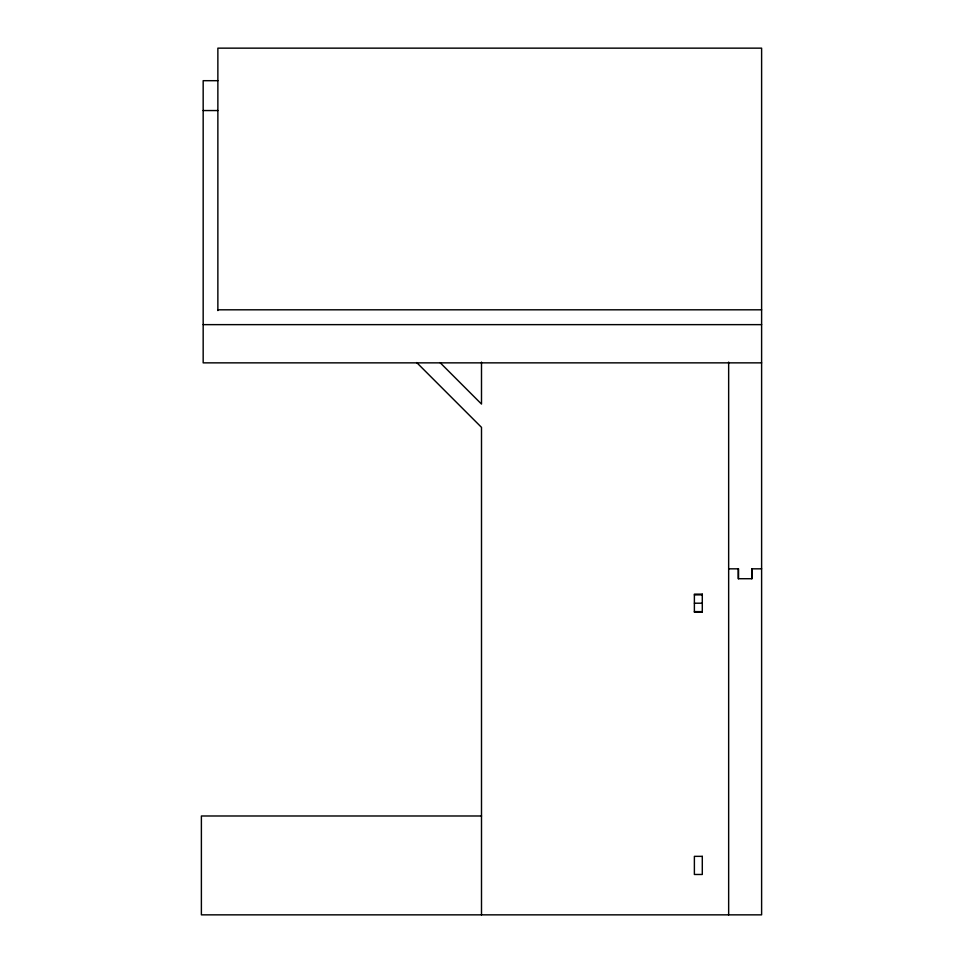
<?xml version="1.0" encoding="UTF-8"?>
<svg xmlns="http://www.w3.org/2000/svg" width="963" height="963" viewBox="0 0 963 963"><rect width="100%" height="100%" fill="white"/><g stroke="black" fill="none" stroke-linecap="round" stroke-linejoin="round"><path stroke-width="1.44" d="M217.867 80.687L203.169 80.687L203.169 362.858L761.613 362.858M203.169 110.552L217.867 110.552M217.867 309.809L761.613 309.809M203.169 324.639L761.613 324.639M728.654 568.832L738.549 568.832L738.549 578.715M761.613 568.832L751.73 568.832L751.73 578.715M694.407 594.881L702.256 594.845M694.407 603.211L702.256 603.211M694.407 611.601L702.256 611.649M481.5 815.986L201.387 815.986L201.387 914.85L761.613 914.85L761.613 48.15L217.867 48.15L217.867 310.58M440.043 362.594L481.5 404.063L481.5 362.112M416.702 362.557L481.5 427.355L481.5 914.85M752.055 568.832L752.055 578.715L738.212 578.715L738.212 568.832M728.654 362.112L728.654 914.85M702.292 594.147L694.383 594.147L694.383 612.275L702.292 612.275L702.292 594.147M702.292 856.348L694.383 856.348L694.383 874.476L702.292 874.476L702.292 856.348"/></g></svg>
